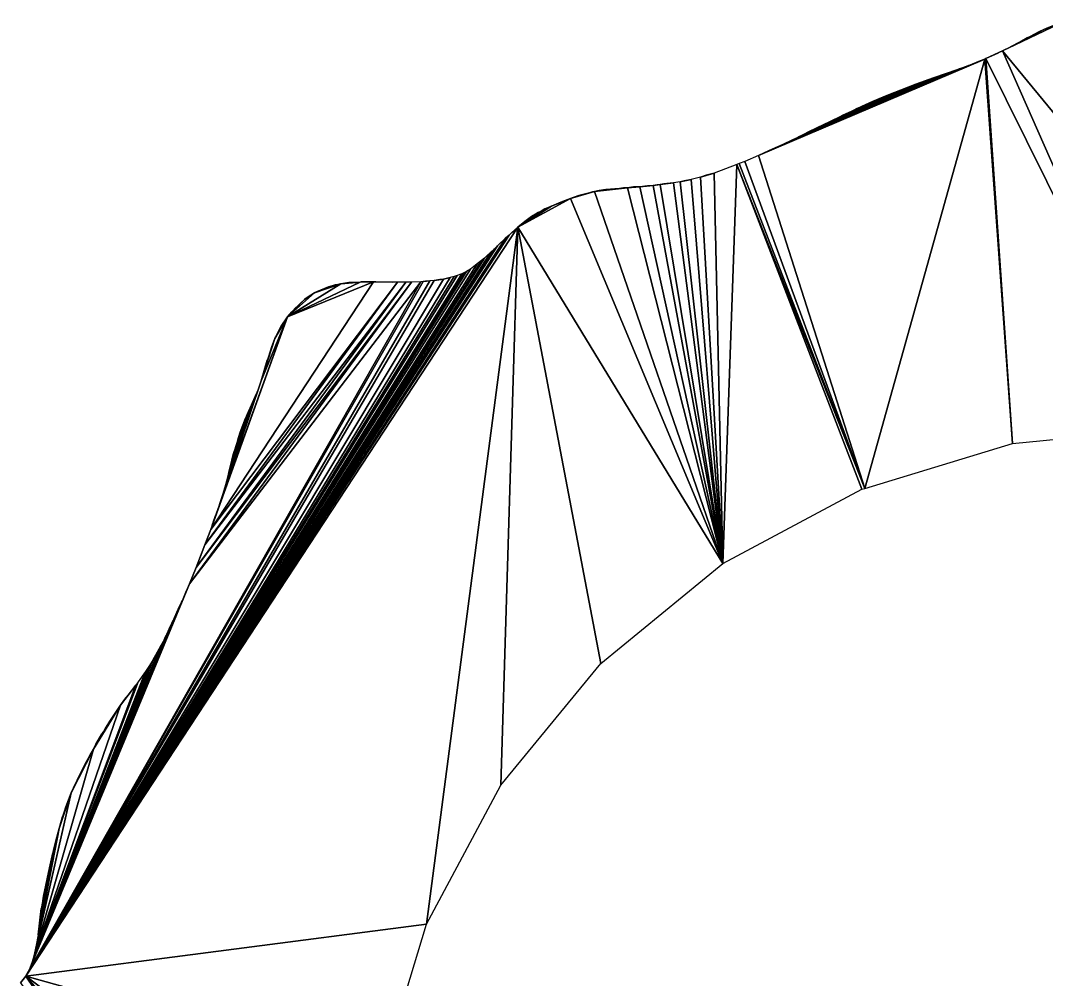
# Model space of a CAD drawing. Extents: x -96 to 94, y -97 to 94.
# Drawn here: x -88.6 to -9.5, y 19.5 to 93.4 of the extents above; entities that cross this region are included whole.
import ezdxf

# ---------------------------------------------------------------- set-up
doc = ezdxf.new("R2010")
doc.units = 0

msp = doc.modelspace()

# ---------------------------------------------------------------- linework, layer by layer
for points in [[(-7.963, 93.442, 86), (-12.432, 91.311, 86), (-12.863, 91.101, 86)], [(-7.963, 93.442, 86), (-12.863, 91.101, 86), (12.096, 60.809, 86)], [(-7.963, 93.442, 86), (-9.67, 92.743, 86), (-12.432, 91.311, 86)], [(-7.963, 93.442, 86), (-9.311, 92.912, 86), (-9.67, 92.743, 86)], [(-9.67, 92.743, 86), (-11.54, 91.784, 86), (-12.432, 91.311, 86)], [(-9.67, 92.743, 86), (-10.742, 92.204, 86), (-11.54, 91.784, 86)], [(-9.67, 92.743, 86), (-10.054, 92.566, 86), (-10.742, 92.204, 86)], [(-9.311, 92.912, 86), (-9.536, 92.813, 86), (-9.67, 92.743, 86)], [(-10.742, 92.204, 86), (-10.956, 92.099, 86), (-11.54, 91.784, 86)], [(-12.863, 91.101, 86), (-13.185, 90.951, 86), (-14.137, 90.506, 86)], [(-12.863, 91.101, 86), (-14.137, 90.506, 86), (0, 62, 86)], [(-12.863, 91.101, 86), (0, 62, 86), (12.096, 60.809, 86)], [(-11.54, 91.784, 86), (-11.61, 91.747, 86), (-12.432, 91.311, 86)], [(-11.61, 91.747, 86), (-11.699, 91.704, 86), (-12.432, 91.311, 86)], [(-14.229, 90.465, 86), (-30.9, 83.378, 86), (-31.685, 83.024, 86)], [(-14.229, 90.465, 86), (-31.685, 83.024, 86), (-23.486, 57.354, 86)], [(-14.229, 90.465, 86), (-29.807, 83.883, 86), (-30.9, 83.378, 86)], [(-14.229, 90.465, 86), (-28.663, 84.429, 86), (-29.807, 83.883, 86)], [(-14.229, 90.465, 86), (-28.512, 84.505, 86), (-28.663, 84.429, 86)], [(-14.229, 90.465, 86), (-27.348, 85.078, 86), (-28.512, 84.505, 86)], [(-14.229, 90.465, 86), (-26.418, 85.535, 86), (-27.348, 85.078, 86)], [(-14.229, 90.465, 86), (-25.616, 85.916, 86), (-26.418, 85.535, 86)], [(-14.229, 90.465, 86), (-15.381, 90.006, 86), (-25.616, 85.916, 86)], [(-14.229, 90.465, 86), (-23.486, 57.354, 86), (-12.096, 60.809, 86)], [(-14.229, 90.465, 86), (-14.584, 90.326, 86), (-15.381, 90.006, 86)], [(-14.584, 90.326, 86), (-14.817, 90.24, 86), (-15.381, 90.006, 86)], [(-14.817, 90.24, 86), (-15.033, 90.158, 86), (-15.381, 90.006, 86)], [(-14.817, 90.24, 86), (-14.898, 90.211, 86), (-15.033, 90.158, 86)], [(-14.137, 90.506, 86), (-14.229, 90.465, 86), (-12.096, 60.809, 86)], [(-13.185, 90.951, 86), (-13.309, 90.905, 86), (-14.137, 90.506, 86)], [(-14.137, 90.506, 86), (-12.096, 60.809, 86), (0, 62, 86)], [(-15.381, 90.006, 86), (-25.404, 86.022, 86), (-25.616, 85.916, 86)], [(-15.381, 90.006, 86), (-24.494, 86.45, 86), (-25.404, 86.022, 86)], [(-15.381, 90.006, 86), (-23.839, 86.753, 86), (-24.494, 86.45, 86)], [(-15.381, 90.006, 86), (-22.579, 87.32, 86), (-23.839, 86.753, 86)], [(-15.381, 90.006, 86), (-16.307, 89.667, 86), (-22.579, 87.32, 86)], [(-16.307, 89.667, 86), (-19.544, 88.524, 86), (-22.579, 87.32, 86)], [(-16.307, 89.667, 86), (-18.18, 89.016, 86), (-19.544, 88.524, 86)], [(-15.381, 90.006, 86), (-16.002, 89.779, 86), (-16.307, 89.667, 86)], [(-16.002, 89.779, 86), (-16.199, 89.709, 86), (-16.307, 89.667, 86)], [(-15.381, 90.006, 86), (-15.488, 89.971, 86), (-16.002, 89.779, 86)], [(-18.18, 89.016, 86), (-18.236, 88.998, 86), (-19.544, 88.524, 86)], [(-19.544, 88.524, 86), (-22.39, 87.397, 86), (-22.579, 87.32, 86)], [(-19.544, 88.524, 86), (-21.781, 87.67, 86), (-22.39, 87.397, 86)], [(-22.579, 87.32, 86), (-22.903, 87.184, 86), (-23.839, 86.753, 86)], [(-22.903, 87.184, 86), (-23.731, 86.809, 86), (-23.839, 86.753, 86)], [(-22.579, 87.32, 86), (-22.772, 87.24, 86), (-22.903, 87.184, 86)], [(-22.579, 87.32, 86), (-22.687, 87.278, 86), (-22.772, 87.24, 86)], [(-24.494, 86.45, 86), (-25.189, 86.136, 86), (-25.404, 86.022, 86)], [(-24.494, 86.45, 86), (-24.769, 86.328, 86), (-25.189, 86.136, 86)], [(-23.839, 86.753, 86), (-24.338, 86.524, 86), (-24.494, 86.45, 86)], [(-23.839, 86.753, 86), (-24.145, 86.622, 86), (-24.338, 86.524, 86)], [(-26.418, 85.535, 86), (-26.493, 85.502, 86), (-27.348, 85.078, 86)], [(-25.616, 85.916, 86), (-25.909, 85.784, 86), (-26.418, 85.535, 86)], [(-27.348, 85.078, 86), (-28.32, 84.609, 86), (-28.512, 84.505, 86)], [(-27.348, 85.078, 86), (-27.675, 84.923, 86), (-28.32, 84.609, 86)], [(-29.807, 83.883, 86), (-30.408, 83.614, 86), (-30.9, 83.378, 86)], [(-29.807, 83.883, 86), (-30.033, 83.785, 86), (-30.408, 83.614, 86)], [(-28.663, 84.429, 86), (-29.058, 84.247, 86), (-29.807, 83.883, 86)], [(-34.445, 51.551, 86), (-33.363, 82.326, 86), (-35.105, 81.679, 86)], [(-34.445, 51.551, 86), (-23.726, 57.281, 86), (-33.363, 82.326, 86)], [(-23.486, 57.354, 86), (-33.166, 82.403, 86), (-33.363, 82.326, 86)], [(-33.363, 82.326, 86), (-23.726, 57.281, 86), (-23.486, 57.354, 86)], [(-23.486, 57.354, 86), (-32.741, 82.578, 86), (-33.166, 82.403, 86)], [(-31.685, 83.024, 86), (-32.741, 82.578, 86), (-23.486, 57.354, 86)], [(-35.105, 81.679, 86), (-35.717, 81.502, 86), (-36.148, 81.367, 86)], [(-34.445, 51.551, 86), (-35.105, 81.679, 86), (-36.148, 81.367, 86)], [(-39.28, 80.783, 86), (-39.505, 80.759, 86), (-39.802, 80.714, 86)], [(-34.445, 51.551, 86), (-39.28, 80.783, 86), (-39.802, 80.714, 86)], [(-38.236, 80.928, 86), (-38.758, 80.863, 86), (-39.28, 80.783, 86)], [(-34.445, 51.551, 86), (-38.236, 80.928, 86), (-39.28, 80.783, 86)], [(-38.758, 80.863, 86), (-38.974, 80.837, 86), (-39.28, 80.783, 86)], [(-38.236, 80.928, 86), (-38.452, 80.905, 86), (-38.758, 80.863, 86)], [(-34.445, 51.551, 86), (-37.714, 81.011, 86), (-38.236, 80.928, 86)], [(-36.886, 81.18, 86), (-37.408, 81.082, 86), (-37.714, 81.011, 86)], [(-34.445, 51.551, 86), (-36.886, 81.18, 86), (-37.714, 81.011, 86)], [(-34.445, 51.551, 86), (-36.148, 81.367, 86), (-36.886, 81.18, 86)], [(-44.328, 80.257, 86), (-44.715, 80.158, 86), (-46.195, 79.715, 86)], [(-44.328, 80.257, 86), (-46.195, 79.715, 86), (-34.445, 51.551, 86)], [(-44.715, 80.158, 86), (-45.236, 80.012, 86), (-46.195, 79.715, 86)], [(-45.236, 80.012, 86), (-45.543, 79.936, 86), (-46.195, 79.715, 86)], [(-45.543, 79.936, 86), (-45.983, 79.791, 86), (-46.195, 79.715, 86)], [(-44.715, 80.158, 86), (-45.021, 80.084, 86), (-45.236, 80.012, 86)], [(-44.328, 80.257, 86), (-44.499, 80.217, 86), (-44.715, 80.158, 86)], [(-41.799, 80.545, 86), (-42.411, 80.493, 86), (-44.328, 80.257, 86)], [(-41.799, 80.545, 86), (-44.328, 80.257, 86), (-34.445, 51.551, 86)], [(-42.411, 80.493, 86), (-43.47, 80.4, 86), (-44.328, 80.257, 86)], [(-43.47, 80.4, 86), (-43.977, 80.323, 86), (-44.328, 80.257, 86)], [(-41.799, 80.545, 86), (-42.105, 80.531, 86), (-42.411, 80.493, 86)], [(-40.845, 80.622, 86), (-41.322, 80.617, 86), (-41.799, 80.545, 86)], [(-40.845, 80.622, 86), (-41.799, 80.545, 86), (-34.445, 51.551, 86)], [(-39.802, 80.714, 86), (-40.233, 80.687, 86), (-40.845, 80.622, 86)], [(-39.802, 80.714, 86), (-40.845, 80.622, 86), (-34.445, 51.551, 86)], [(-46.195, 79.715, 86), (-47.645, 79.134, 86), (-50.24, 77.512, 86)], [(-46.195, 79.715, 86), (-50.24, 77.512, 86), (-34.445, 51.551, 86)], [(-47.645, 79.134, 86), (-48.458, 78.741, 86), (-50.24, 77.512, 86)], [(-47.645, 79.134, 86), (-48.152, 78.904, 86), (-48.458, 78.741, 86)], [(-46.195, 79.715, 86), (-46.802, 79.473, 86), (-47.645, 79.134, 86)], [(-46.802, 79.473, 86), (-47.108, 79.359, 86), (-47.645, 79.134, 86)], [(-46.195, 79.715, 86), (-46.586, 79.57, 86), (-46.802, 79.473, 86)], [(-48.458, 78.741, 86), (-48.89, 78.496, 86), (-50.24, 77.512, 86)], [(-48.89, 78.496, 86), (-49.196, 78.322, 86), (-50.24, 77.512, 86)], [(-48.458, 78.741, 86), (-48.674, 78.631, 86), (-48.89, 78.496, 86)], [(-49.196, 78.322, 86), (-49.718, 77.938, 86), (-50.24, 77.512, 86)], [(-50.24, 77.512, 86), (-50.915, 76.892, 86), (-88.184, 19.728, 86)], [(-50.24, 77.512, 86), (-88.184, 19.728, 86), (-57.281, 23.726, 86)], [(-50.915, 76.892, 86), (-51.194, 76.644, 86), (-88.184, 19.728, 86)], [(-50.24, 77.512, 86), (-57.281, 23.726, 86), (-51.551, 34.445, 86)], [(-50.24, 77.512, 86), (-51.551, 34.445, 86), (-43.841, 43.841, 86)], [(-50.24, 77.512, 86), (-50.74, 77.059, 86), (-50.915, 76.892, 86)], [(-50.24, 77.512, 86), (-43.841, 43.841, 86), (-34.445, 51.551, 86)], [(-51.194, 76.644, 86), (-51.807, 76.061, 86), (-88.184, 19.728, 86)], [(-51.807, 76.061, 86), (-52.055, 75.831, 86), (-88.184, 19.728, 86)], [(-51.194, 76.644, 86), (-51.748, 76.127, 86), (-51.807, 76.061, 86)], [(-52.055, 75.831, 86), (-52.326, 75.567, 86), (-88.184, 19.728, 86)], [(-52.326, 75.567, 86), (-52.83, 75.112, 86), (-88.184, 19.728, 86)], [(-52.326, 75.567, 86), (-52.641, 75.29, 86), (-52.83, 75.112, 86)], [(-52.83, 75.112, 86), (-53.045, 74.931, 86), (-88.184, 19.728, 86)], [(-53.045, 74.931, 86), (-53.371, 74.667, 86), (-88.184, 19.728, 86)], [(-53.371, 74.667, 86), (-53.893, 74.267, 86), (-88.184, 19.728, 86)], [(-53.893, 74.267, 86), (-54.199, 74.091, 86), (-88.184, 19.728, 86)], [(-54.199, 74.091, 86), (-54.415, 73.973, 86), (-88.184, 19.728, 86)], [(-54.415, 73.973, 86), (-54.559, 73.91, 86), (-88.184, 19.728, 86)], [(-54.559, 73.91, 86), (-54.937, 73.764, 86), (-88.184, 19.728, 86)], [(-54.937, 73.764, 86), (-55.152, 73.699, 86), (-88.184, 19.728, 86)], [(-55.152, 73.699, 86), (-55.458, 73.617, 86), (-88.184, 19.728, 86)], [(-55.458, 73.617, 86), (-55.98, 73.499, 86), (-88.184, 19.728, 86)], [(-55.458, 73.617, 86), (-55.566, 73.595, 86), (-55.98, 73.499, 86)], [(-55.98, 73.499, 86), (-56.7, 73.39, 86), (-88.184, 19.728, 86)], [(-56.7, 73.39, 86), (-57.024, 73.357, 86), (-88.184, 19.728, 86)], [(-57.024, 73.357, 86), (-57.546, 73.31, 86), (-88.184, 19.728, 86)], [(-57.546, 73.31, 86), (-87.904, 20.245, 86), (-88.184, 19.728, 86)], [(-57.546, 73.31, 86), (-57.736, 73.296, 86), (-87.904, 20.245, 86)], [(-57.736, 73.296, 86), (-75.567, 49.998, 86), (-87.904, 20.245, 86)], [(-57.736, 73.296, 86), (-58.437, 73.263, 86), (-75.567, 49.998, 86)], [(-58.437, 73.263, 86), (-75.05, 51.258, 86), (-75.567, 49.998, 86)], [(-58.437, 73.263, 86), (-58.885, 73.25, 86), (-75.05, 51.258, 86)], [(-58.885, 73.25, 86), (-74.383, 52.996, 86), (-75.05, 51.258, 86)], [(-59.526, 73.251, 86), (-73.935, 54.173, 86), (-74.383, 52.996, 86)], [(-58.885, 73.25, 86), (-59.526, 73.251, 86), (-74.383, 52.996, 86)], [(-61.373, 73.276, 86), (-68.001, 70.597, 86), (-73.935, 54.173, 86)], [(-59.526, 73.251, 86), (-61.373, 73.276, 86), (-73.935, 54.173, 86)], [(-61.373, 73.276, 86), (-62.419, 73.265, 86), (-68.001, 70.597, 86)], [(-62.419, 73.265, 86), (-63.896, 73.118, 86), (-68.001, 70.597, 86)], [(-63.896, 73.118, 86), (-65.925, 72.445, 86), (-68.001, 70.597, 86)], [(-63.896, 73.118, 86), (-64.484, 73.003, 86), (-65.925, 72.445, 86)], [(-64.484, 73.003, 86), (-65.782, 72.507, 86), (-65.925, 72.445, 86)], [(-64.484, 73.003, 86), (-64.853, 72.909, 86), (-65.782, 72.507, 86)], [(-63.896, 73.118, 86), (-64.111, 73.09, 86), (-64.484, 73.003, 86)], [(-64.111, 73.09, 86), (-64.326, 73.055, 86), (-64.484, 73.003, 86)], [(-62.419, 73.265, 86), (-62.995, 73.241, 86), (-63.896, 73.118, 86)], [(-62.995, 73.241, 86), (-63.287, 73.221, 86), (-63.896, 73.118, 86)], [(-63.287, 73.221, 86), (-63.495, 73.19, 86), (-63.896, 73.118, 86)], [(-61.721, 73.285, 86), (-62.337, 73.274, 86), (-62.419, 73.265, 86)], [(-61.373, 73.276, 86), (-61.721, 73.285, 86), (-62.419, 73.265, 86)], [(-59.939, 73.264, 86), (-61.199, 73.281, 86), (-61.373, 73.276, 86)], [(-59.526, 73.251, 86), (-59.939, 73.264, 86), (-61.373, 73.276, 86)], [(-57.024, 73.357, 86), (-57.356, 73.331, 86), (-57.546, 73.31, 86)], [(-55.98, 73.499, 86), (-56.269, 73.46, 86), (-56.7, 73.39, 86)], [(-65.925, 72.445, 86), (-66.694, 71.927, 86), (-68.001, 70.597, 86)], [(-65.925, 72.445, 86), (-66.418, 72.13, 86), (-66.694, 71.927, 86)], [(-66.418, 72.13, 86), (-66.644, 71.966, 86), (-66.694, 71.927, 86)], [(-65.925, 72.445, 86), (-65.935, 72.44, 86), (-66.418, 72.13, 86)], [(-65.782, 72.507, 86), (-65.896, 72.461, 86), (-65.925, 72.445, 86)], [(-66.694, 71.927, 86), (-67.165, 71.497, 86), (-68.001, 70.597, 86)], [(-67.165, 71.497, 86), (-67.573, 71.081, 86), (-68.001, 70.597, 86)], [(-67.165, 71.497, 86), (-67.457, 71.224, 86), (-67.573, 71.081, 86)], [(-66.694, 71.927, 86), (-67.033, 71.625, 86), (-67.165, 71.497, 86)], [(-68.001, 70.597, 86), (-73.814, 54.509, 86), (-73.935, 54.173, 86)], [(-68.001, 70.597, 86), (-73.342, 55.846, 86), (-73.814, 54.509, 86)], [(-68.001, 70.597, 86), (-73.247, 56.116, 86), (-73.342, 55.846, 86)], [(-68.001, 70.597, 86), (-70.036, 65.655, 86), (-73.247, 56.116, 86)], [(-68.001, 70.597, 86), (-68.983, 68.904, 86), (-70.036, 65.655, 86)], [(-68.001, 70.597, 86), (-68.506, 69.86, 86), (-68.983, 68.904, 86)], [(-68.001, 70.597, 86), (-68.231, 70.276, 86), (-68.506, 69.86, 86)], [(-67.573, 71.081, 86), (-67.676, 70.973, 86), (-68.001, 70.597, 86)], [(-67.676, 70.973, 86), (-67.763, 70.875, 86), (-68.001, 70.597, 86)], [(-68.506, 69.86, 86), (-68.624, 69.634, 86), (-68.983, 68.904, 86)], [(-68.983, 68.904, 86), (-69.215, 68.3, 86), (-70.036, 65.655, 86)], [(-68.983, 68.904, 86), (-69.049, 68.753, 86), (-69.215, 68.3, 86)], [(-69.215, 68.3, 86), (-69.356, 67.865, 86), (-70.036, 65.655, 86)], [(-69.215, 68.3, 86), (-69.282, 68.105, 86), (-69.356, 67.865, 86)], [(-69.356, 67.865, 86), (-69.489, 67.462, 86), (-70.036, 65.655, 86)], [(-69.489, 67.462, 86), (-69.571, 67.232, 86), (-70.036, 65.655, 86)], [(-69.571, 67.232, 86), (-69.967, 65.908, 86), (-70.036, 65.655, 86)], [(-70.036, 65.655, 86), (-70.326, 64.85, 86), (-73.247, 56.116, 86)], [(-70.326, 64.85, 86), (-73.115, 56.51, 86), (-73.247, 56.116, 86)], [(-70.326, 64.85, 86), (-70.423, 64.611, 86), (-73.115, 56.51, 86)], [(-70.423, 64.611, 86), (-73.078, 56.63, 86), (-73.115, 56.51, 86)], [(-70.423, 64.611, 86), (-70.783, 63.807, 86), (-73.078, 56.63, 86)], [(-70.423, 64.611, 86), (-70.52, 64.395, 86), (-70.783, 63.807, 86)], [(-70.52, 64.395, 86), (-70.664, 64.089, 86), (-70.783, 63.807, 86)], [(-70.783, 63.807, 86), (-72.773, 57.66, 86), (-73.078, 56.63, 86)], [(-70.783, 63.807, 86), (-71.118, 63.059, 86), (-72.773, 57.66, 86)], [(-70.783, 63.807, 86), (-70.904, 63.567, 86), (-71.118, 63.059, 86)], [(-71.118, 63.059, 86), (-71.668, 61.679, 86), (-72.773, 57.66, 86)], [(-71.118, 63.059, 86), (-71.254, 62.771, 86), (-71.668, 61.679, 86)], [(-71.254, 62.771, 86), (-71.637, 61.786, 86), (-71.668, 61.679, 86)], [(-71.668, 61.679, 86), (-72.704, 57.915, 86), (-72.773, 57.66, 86)], [(-71.668, 61.679, 86), (-71.8, 61.264, 86), (-72.704, 57.915, 86)], [(-71.8, 61.264, 86), (-72.131, 60.226, 86), (-72.704, 57.915, 86)], [(-71.668, 61.679, 86), (-71.742, 61.48, 86), (-71.8, 61.264, 86)], [(-72.131, 60.226, 86), (-72.177, 60.073, 86), (-72.704, 57.915, 86)], [(-72.177, 60.073, 86), (-72.552, 58.576, 86), (-72.704, 57.915, 86)], [(-72.773, 57.66, 86), (-72.883, 57.305, 86), (-73.078, 56.63, 86)], [(-73.342, 55.846, 86), (-73.739, 54.737, 86), (-73.814, 54.509, 86)], [(-73.342, 55.846, 86), (-73.568, 55.252, 86), (-73.739, 54.737, 86)], [(-73.568, 55.252, 86), (-73.697, 54.892, 86), (-73.739, 54.737, 86)], [(-73.935, 54.173, 86), (-74.278, 53.289, 86), (-74.383, 52.996, 86)], [(-74.383, 52.996, 86), (-74.617, 52.386, 86), (-75.05, 51.258, 86)], [(-74.617, 52.386, 86), (-74.726, 52.126, 86), (-75.05, 51.258, 86)], [(-75.05, 51.258, 86), (-75.156, 51.007, 86), (-75.567, 49.998, 86)], [(-75.567, 49.998, 86), (-76.015, 48.954, 86), (-87.904, 20.245, 86)], [(-75.567, 49.998, 86), (-75.814, 49.475, 86), (-76.015, 48.954, 86)], [(-75.814, 49.475, 86), (-75.881, 49.31, 86), (-76.015, 48.954, 86)], [(-76.015, 48.954, 86), (-76.132, 48.699, 86), (-87.904, 20.245, 86)], [(-76.132, 48.699, 86), (-76.363, 48.211, 86), (-87.904, 20.245, 86)], [(-76.363, 48.211, 86), (-76.724, 47.389, 86), (-87.904, 20.245, 86)], [(-76.363, 48.211, 86), (-76.66, 47.542, 86), (-76.724, 47.389, 86)], [(-76.724, 47.389, 86), (-76.786, 47.261, 86), (-87.904, 20.245, 86)], [(-76.786, 47.261, 86), (-77.079, 46.634, 86), (-87.904, 20.245, 86)], [(-76.786, 47.261, 86), (-76.847, 47.152, 86), (-77.079, 46.634, 86)], [(-77.079, 46.634, 86), (-77.218, 46.345, 86), (-87.904, 20.245, 86)], [(-77.218, 46.345, 86), (-77.329, 46.106, 86), (-87.904, 20.245, 86)], [(-77.329, 46.106, 86), (-77.374, 46.022, 86), (-87.904, 20.245, 86)], [(-77.374, 46.022, 86), (-77.475, 45.806, 86), (-87.904, 20.245, 86)], [(-77.374, 46.022, 86), (-77.419, 45.928, 86), (-77.475, 45.806, 86)], [(-77.218, 46.345, 86), (-77.241, 46.301, 86), (-77.329, 46.106, 86)], [(-77.475, 45.806, 86), (-77.537, 45.675, 86), (-87.904, 20.245, 86)], [(-77.537, 45.675, 86), (-77.77, 45.225, 86), (-87.904, 20.245, 86)], [(-77.77, 45.225, 86), (-77.899, 44.983, 86), (-87.904, 20.245, 86)], [(-77.77, 45.225, 86), (-77.842, 45.092, 86), (-77.899, 44.983, 86)], [(-77.899, 44.983, 86), (-78.39, 44.098, 86), (-87.904, 20.245, 86)], [(-77.899, 44.983, 86), (-78.152, 44.533, 86), (-78.39, 44.098, 86)], [(-78.39, 44.098, 86), (-78.697, 43.604, 86), (-87.904, 20.245, 86)], [(-78.697, 43.604, 86), (-87.702, 20.765, 86), (-87.904, 20.245, 86)], [(-78.697, 43.604, 86), (-78.959, 43.217, 86), (-87.702, 20.765, 86)], [(-78.959, 43.217, 86), (-79.53, 42.419, 86), (-87.702, 20.765, 86)], [(-79.53, 42.419, 86), (-79.718, 42.17, 86), (-87.702, 20.765, 86)], [(-79.718, 42.17, 86), (-87.543, 21.294, 86), (-87.702, 20.765, 86)], [(-79.718, 42.17, 86), (-80.901, 40.628, 86), (-87.543, 21.294, 86)], [(-79.718, 42.17, 86), (-80.438, 41.246, 86), (-80.901, 40.628, 86)], [(-80.438, 41.246, 86), (-80.488, 41.187, 86), (-80.901, 40.628, 86)], [(-80.488, 41.187, 86), (-80.605, 41.035, 86), (-80.901, 40.628, 86)], [(-80.901, 40.628, 86), (-82.988, 37.23, 86), (-87.543, 21.294, 86)], [(-80.901, 40.628, 86), (-81.712, 39.392, 86), (-82.988, 37.23, 86)], [(-80.901, 40.628, 86), (-81.239, 40.133, 86), (-81.712, 39.392, 86)], [(-81.712, 39.392, 86), (-82.075, 38.81, 86), (-82.988, 37.23, 86)], [(-82.075, 38.81, 86), (-82.236, 38.542, 86), (-82.988, 37.23, 86)], [(-81.712, 39.392, 86), (-81.958, 39.024, 86), (-82.075, 38.81, 86)], [(-82.236, 38.542, 86), (-82.788, 37.609, 86), (-82.988, 37.23, 86)], [(-82.236, 38.542, 86), (-82.324, 38.409, 86), (-82.788, 37.609, 86)], [(-82.324, 38.409, 86), (-82.437, 38.221, 86), (-82.788, 37.609, 86)], [(-82.988, 37.23, 86), (-84.697, 33.866, 86), (-87.543, 21.294, 86)], [(-82.988, 37.23, 86), (-83.647, 36.05, 86), (-84.697, 33.866, 86)], [(-82.988, 37.23, 86), (-83.256, 36.754, 86), (-83.647, 36.05, 86)], [(-82.988, 37.23, 86), (-83.168, 36.924, 86), (-83.256, 36.754, 86)], [(-82.788, 37.609, 86), (-82.92, 37.365, 86), (-82.988, 37.23, 86)], [(-83.256, 36.754, 86), (-83.546, 36.261, 86), (-83.647, 36.05, 86)], [(-83.647, 36.05, 86), (-84.241, 34.83, 86), (-84.697, 33.866, 86)], [(-83.647, 36.05, 86), (-84.139, 35.095, 86), (-84.241, 34.83, 86)], [(-84.241, 34.83, 86), (-84.333, 34.648, 86), (-84.697, 33.866, 86)], [(-84.333, 34.648, 86), (-84.599, 34.092, 86), (-84.697, 33.866, 86)], [(-84.697, 33.866, 86), (-87.371, 22.122, 86), (-87.543, 21.294, 86)], [(-84.697, 33.866, 86), (-85.62, 31.115, 86), (-87.371, 22.122, 86)], [(-84.697, 33.866, 86), (-85.106, 32.776, 86), (-85.62, 31.115, 86)], [(-84.697, 33.866, 86), (-85.006, 33.082, 86), (-85.106, 32.776, 86)], [(-85.106, 32.776, 86), (-85.364, 32.038, 86), (-85.62, 31.115, 86)], [(-85.364, 32.038, 86), (-85.597, 31.21, 86), (-85.62, 31.115, 86)], [(-85.62, 31.115, 86), (-87.253, 22.921, 86), (-87.371, 22.122, 86)], [(-85.62, 31.115, 86), (-85.945, 29.86, 86), (-87.253, 22.921, 86)], [(-85.62, 31.115, 86), (-85.879, 30.166, 86), (-85.945, 29.86, 86)], [(-85.62, 31.115, 86), (-85.835, 30.377, 86), (-85.879, 30.166, 86)], [(-85.835, 30.377, 86), (-85.849, 30.315, 86), (-85.879, 30.166, 86)], [(-85.945, 29.86, 86), (-86.357, 28.079, 86), (-87.253, 22.921, 86)], [(-85.945, 29.86, 86), (-86.052, 29.429, 86), (-86.357, 28.079, 86)], [(-86.052, 29.429, 86), (-86.104, 29.232, 86), (-86.357, 28.079, 86)], [(-85.945, 29.86, 86), (-86.002, 29.644, 86), (-86.052, 29.429, 86)], [(-86.104, 29.232, 86), (-86.187, 28.945, 86), (-86.357, 28.079, 86)], [(-86.357, 28.079, 86), (-86.841, 25.883, 86), (-87.253, 22.921, 86)], [(-86.357, 28.079, 86), (-86.455, 27.637, 86), (-86.841, 25.883, 86)], [(-86.455, 27.637, 86), (-86.551, 27.256, 86), (-86.841, 25.883, 86)], [(-86.841, 25.883, 86), (-86.999, 24.947, 86), (-87.253, 22.921, 86)], [(-86.999, 24.947, 86), (-87.183, 23.533, 86), (-87.253, 22.921, 86)], [(-88.184, 19.728, 86), (-60.809, 12.096, 86), (-57.281, 23.726, 86)], [(-87.371, 22.122, 86), (-87.488, 21.6, 86), (-87.543, 21.294, 86)], [(-87.702, 20.765, 86), (-87.846, 20.403, 86), (-87.904, 20.245, 86)], [(-87.543, 21.294, 86), (-87.578, 21.187, 86), (-87.702, 20.765, 86)], [(-87.904, 20.245, 86), (-87.985, 20.097, 86), (-88.184, 19.728, 86)], [(-87.985, 20.097, 86), (-88.074, 19.944, 86), (-88.184, 19.728, 86)], [(-88.184, 19.728, 86), (-88.364, 19.513, 86), (-88.604, 19.206, 86)], [(-88.184, 19.728, 86), (-88.604, 19.206, 86), (-51.551, -34.445, 86)], [(-88.184, 19.728, 86), (-51.551, -34.445, 86), (-57.281, -23.726, 86)], [(-88.184, 19.728, 86), (-57.281, -23.726, 86), (-60.809, -12.096, 86)], [(-88.184, 19.728, 86), (-60.809, -12.096, 86), (-62, 0, 86)], [(-88.184, 19.728, 86), (-62, 0, 86), (-60.809, 12.096, 86)]]:
    msp.add_3dface(points)

doc.saveas('drawing.dxf')
